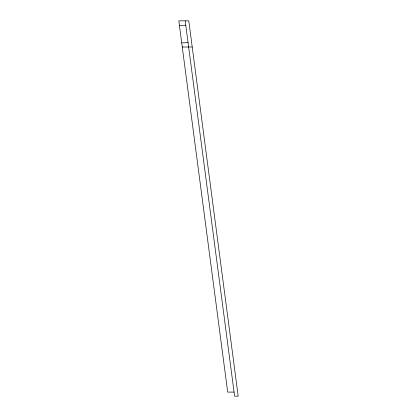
<?xml version="1.0" encoding="UTF-8"?>
<svg xmlns="http://www.w3.org/2000/svg" width="417" height="417" viewBox="0 0 417 417"><rect width="100%" height="100%" fill="white"/><g stroke="black" fill="none" stroke-linecap="round" stroke-linejoin="round"><path stroke-width="0.63" d="M179.419 25.447L185.763 25.208M181.713 42.873L188.057 42.633M182.255 47.001L192.221 47.001M234.067 392.095L227.687 392.095L178.815 20.85L188.776 20.85L238.185 396.15L234.599 396.15L185.19 20.85"/></g></svg>
